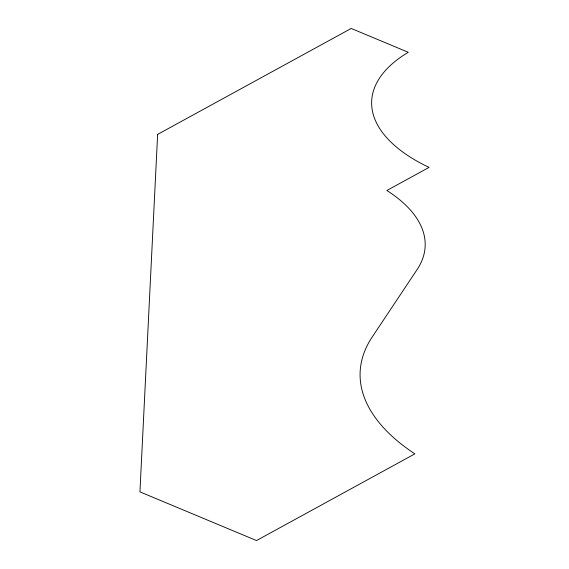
<?xml version="1.0" encoding="UTF-8"?>
<svg xmlns="http://www.w3.org/2000/svg" width="569" height="569" viewBox="0 0 569 569"><rect width="100%" height="100%" fill="white"/><g stroke="black" fill="none" stroke-linecap="round" stroke-linejoin="round"><path stroke-width="0.85" d="M157.634 134.398L139.938 491.872L256.505 540.55L414.879 453.863A272.743 128.886 2.2 0 1 372.226 336.969L417.098 269.592A181.824 85.926 2.2 0 0 386.863 190.494L429.062 167.393A181.831 85.926 2.2 0 1 408.265 52.284L351.194 28.45L157.634 134.398"/></g></svg>
